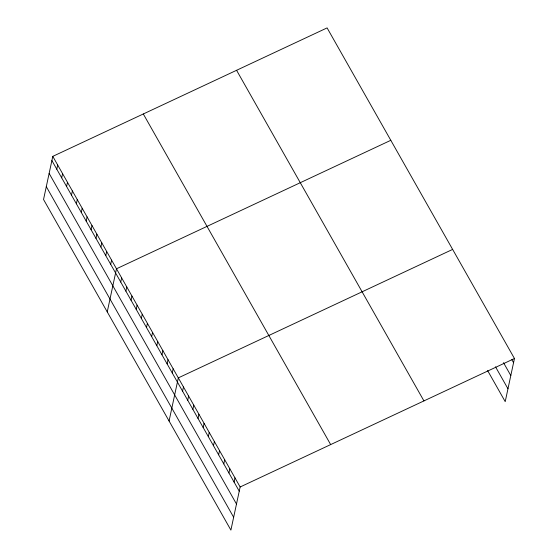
<?xml version="1.0" encoding="UTF-8"?>
<svg xmlns="http://www.w3.org/2000/svg" width="558" height="558" viewBox="0 0 558 558"><rect width="100%" height="100%" fill="white"/><g stroke="black" fill="none" stroke-linecap="round" stroke-linejoin="round"><path stroke-width="0.84" d="M52.787 156.366L43.538 199.485L230.9 530.1L240.142 486.981L52.787 156.366L327.1 27.9L514.462 358.515L505.213 401.634L487.608 370.568M56.783 169.207L57.683 165.015M61.687 177.856L62.587 173.657M66.583 186.505L67.483 182.306M71.487 195.147L72.387 190.955M76.383 203.796L77.283 199.597M81.287 212.445L82.186 208.246M86.183 221.087L87.083 216.895M91.087 229.736L91.986 225.544M95.99 238.385L96.883 234.186M100.886 247.027L101.786 242.835M105.79 255.676L106.69 251.484M110.686 264.325L111.586 260.126M107.241 311.894L116.489 268.775L390.802 140.309M120.737 282.062L121.637 277.87M125.892 291.15L126.792 286.958M131.046 300.246L131.946 296.054M136.194 309.341L137.094 305.142M141.348 318.43L142.248 314.238M146.503 327.525L147.403 323.326M151.65 336.614L152.55 332.422M156.805 345.709L157.705 341.51M161.959 354.797L162.859 350.605M167.114 363.893L168.007 359.694M172.262 372.981L173.161 368.789M169.074 420.997L178.316 377.878L452.629 249.412M182.571 391.165L183.463 386.973M187.718 400.26L188.618 396.061M192.873 409.349L193.772 405.157M198.027 418.444L198.927 414.245M203.175 427.533L204.075 423.341M208.329 436.628L209.229 432.429M213.484 445.716L214.384 441.524M218.631 454.812L219.531 450.613M223.786 463.9L224.686 459.708M228.94 472.996L229.84 468.797M234.088 482.084L234.988 477.892M240.142 486.981L514.462 358.515M511.839 359.68L513.562 362.714M503.504 362.679L510.807 375.555M495.518 366.815L507.968 388.786M236.578 70.294L423.934 400.909M143.308 113.972L330.664 444.587M51.887 160.558L239.243 491.18M49.132 173.405L236.487 504.02M46.293 186.637L233.656 517.252"/></g></svg>
